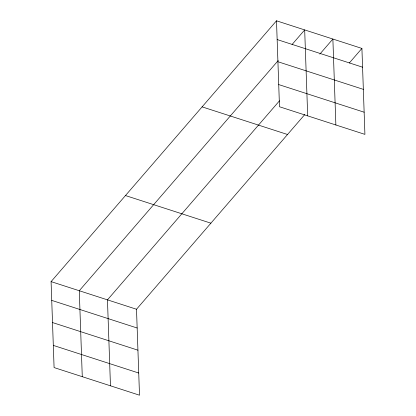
<?xml version="1.0" encoding="UTF-8"?>
<svg xmlns="http://www.w3.org/2000/svg" width="416" height="416" viewBox="0 0 416 416"><rect width="100%" height="100%" fill="white"/><g stroke="black" fill="none" stroke-linecap="round" stroke-linejoin="round"><path stroke-width="0.62" d="M304.762 114.561L136.505 309.249L139.506 395.2L54.085 367.572L51.085 281.622L276.494 20.8L361.915 48.428L364.915 134.378L279.495 106.751L276.494 20.8M278.205 60.554L79.274 290.737L82.274 376.688M292.074 44.507L304.684 29.916L307.684 115.866M279.5 100.792L107.463 299.858L110.464 385.809M319.842 54.106L332.873 39.036L335.873 124.987M349.305 63.014L361.915 48.428M277.15 39.562L362.57 67.189M277.924 61.734L363.345 89.362M278.72 84.578L364.14 112.206M202.108 106.87L287.529 134.498M125.471 195.551L210.891 223.179M51.085 281.622L136.505 309.249M51.74 300.383L137.16 328.011M52.515 322.556L137.935 350.184M53.31 345.4L138.731 373.027"/></g></svg>
